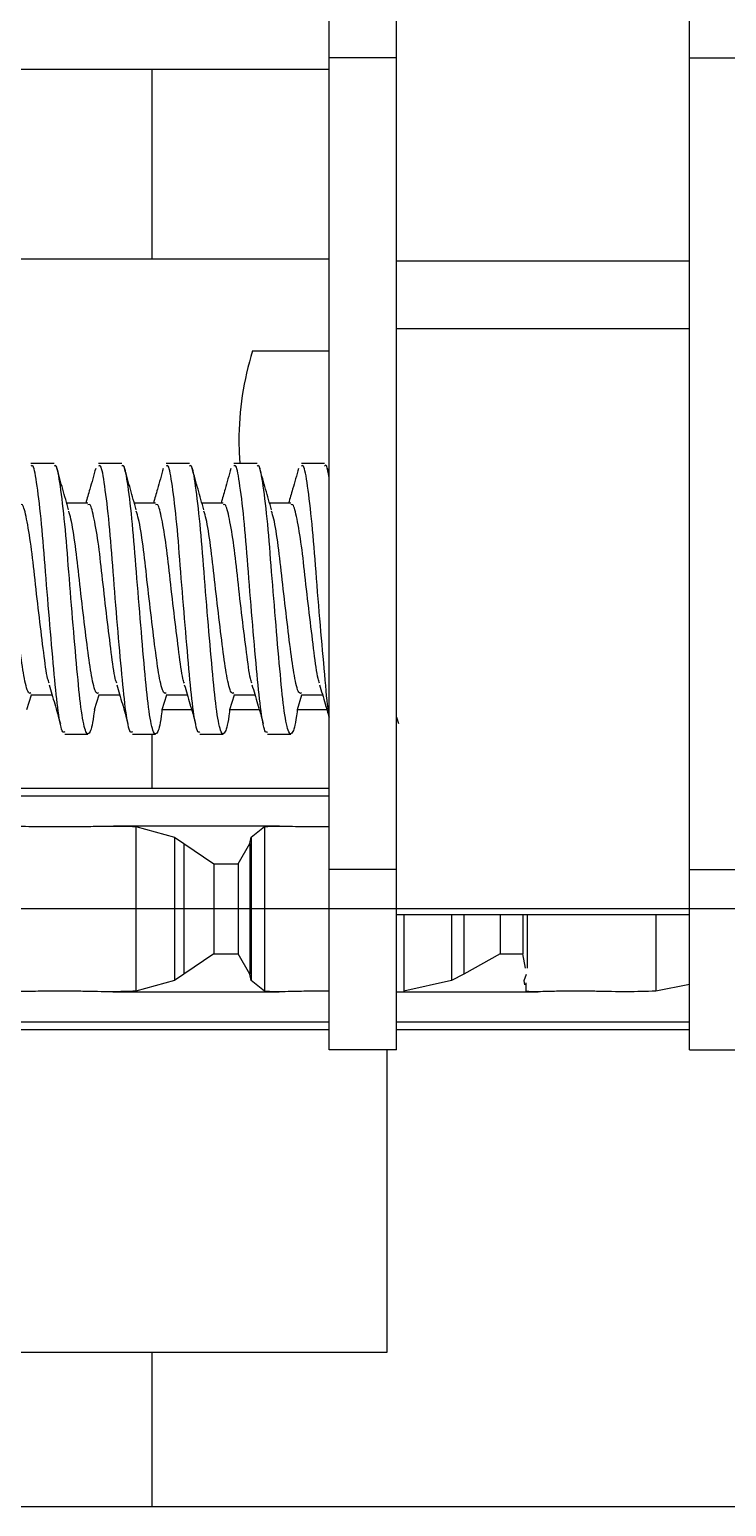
# Model space of a CAD drawing. Header units: millimetres. Extents: x -2889 to 8174, y 2447 to 8478.
# Drawn here: x 1616.51 to 1619.6, y 3396.24 to 3402.79 of the extents above; entities that cross this region are included whole.
import ezdxf

# ---------------------------------------------------------------- set-up
doc = ezdxf.new("R2010")
doc.units = ezdxf.units.MM

msp = doc.modelspace()

# ---------------------------------------------------------------- linework, layer by layer
at = {"color": 7, "linetype": 'Continuous', "lineweight": 25}
for p, q in [((1617.8341, 3402.6655), (1617.8341, 3403.4655)), ((1618.1341, 3401.7655), (1618.1341, 3403.1655)), ((1619.4341, 3401.7655), (1619.4341, 3403.1655)), ((1618.1341, 3402.6655), (1617.8341, 3402.6655)), ((1617.8341, 3399.0655), (1617.8341, 3402.6655)), ((1618.1341, 3399.0655), (1618.1341, 3402.6655)), ((1619.4341, 3402.6655), (1619.8341, 3402.6655)), ((1619.4341, 3399.0655), (1619.4341, 3402.6655)), ((1610.1239, 3402.6155), (1617.8341, 3402.6155)), ((1617.0499, 3401.7735), (1617.0499, 3402.6155)), ((1613.5499, 3401.7735), (1617.8341, 3401.7735)), ((1618.1341, 3401.7655), (1619.4341, 3401.7655)), ((1618.1341, 3401.4655), (1619.4341, 3401.4655)), ((1617.4947, 3401.3655), (1617.8341, 3401.3655)), ((1616.6146, 3400.8655), (1616.5115, 3400.8655)), ((1616.9146, 3400.8655), (1616.8115, 3400.8655)), ((1617.2146, 3400.8655), (1617.1115, 3400.8655)), ((1617.5146, 3400.8655), (1617.4115, 3400.8655)), ((1617.8146, 3400.8655), (1617.7115, 3400.8655)), ((1617.8341, 3400.8189), (1617.827, 3400.8443)), ((1616.7646, 3400.6905), (1616.6704, 3400.6905)), ((1617.0646, 3400.6905), (1616.9704, 3400.6905)), ((1617.3646, 3400.6905), (1617.2704, 3400.6905)), ((1617.6646, 3400.6905), (1617.5704, 3400.6905)), ((1616.4936, 3399.775), (1616.5142, 3399.8405)), ((1616.5115, 3399.8405), (1616.6052, 3399.8405)), ((1616.7936, 3399.775), (1616.8142, 3399.8405)), ((1616.8115, 3399.8405), (1616.9052, 3399.8405)), ((1617.0936, 3399.775), (1617.1142, 3399.8405)), ((1617.1115, 3399.8405), (1617.2052, 3399.8405)), ((1617.3936, 3399.775), (1617.4142, 3399.8405)), ((1617.4115, 3399.8405), (1617.5052, 3399.8405)), ((1617.6936, 3399.775), (1617.7142, 3399.8405)), ((1617.7115, 3399.8405), (1617.8052, 3399.8405)), ((1617.2248, 3399.7735), (1617.0931, 3399.7735)), ((1617.5248, 3399.7735), (1617.3931, 3399.7735)), ((1617.8248, 3399.7735), (1617.6931, 3399.7735)), ((1618.1341, 3399.741), (1618.142, 3399.7136)), ((1616.6615, 3399.6655), (1616.7646, 3399.6655)), ((1616.9615, 3399.6655), (1617.0646, 3399.6655)), ((1617.0499, 3399.4259), (1617.0499, 3399.6655)), ((1617.2615, 3399.6655), (1617.3646, 3399.6655)), ((1617.5615, 3399.6655), (1617.6646, 3399.6655)), ((1609.2983, 3399.4259), (1617.8341, 3399.4259)), ((1616.5644, 3399.256), (1616.7085, 3399.256)), ((1617.6151, 3399.2585), (1616.8784, 3399.2585)), ((1616.9762, 3399.2558), (1617.148, 3399.209)), ((1616.9762, 3399.2558), (1616.9762, 3398.5262)), ((1617.4886, 3399.209), (1617.5475, 3399.2558)), ((1617.5475, 3399.2558), (1617.5475, 3398.5262)), ((1617.7418, 3399.256), (1617.8341, 3399.256)), ((1617.148, 3399.209), (1617.1896, 3399.1805)), ((1617.148, 3399.209), (1617.148, 3398.573)), ((1617.1896, 3399.1805), (1617.323, 3399.0909)), ((1617.1896, 3399.1805), (1617.1896, 3398.6016)), ((1617.4303, 3399.0909), (1617.4834, 3399.1805)), ((1617.4834, 3399.1805), (1617.4886, 3399.209)), ((1617.4834, 3399.1805), (1617.4834, 3398.6016)), ((1617.4886, 3399.209), (1617.4886, 3398.573)), ((1617.323, 3399.0909), (1617.4303, 3399.0909)), ((1617.323, 3399.0909), (1617.323, 3398.6911)), ((1617.4303, 3399.0909), (1617.4303, 3398.6911)), ((1618.1341, 3399.0655), (1617.8341, 3399.0655)), ((1617.8341, 3398.2655), (1617.8341, 3399.0655)), ((1618.1341, 3398.2655), (1618.1341, 3399.0655)), ((1619.4341, 3399.0655), (1619.8341, 3399.0655)), ((1619.4341, 3398.2655), (1619.4341, 3399.0655)), ((1618.1341, 3398.8655), (1619.4341, 3398.8655)), ((1618.5928, 3398.8655), (1618.5928, 3398.6911)), ((1618.6945, 3398.8655), (1618.6945, 3398.6911)), ((1618.7145, 3398.6289), (1618.7145, 3398.8655)), ((1617.323, 3398.6911), (1617.1896, 3398.6016)), ((1617.323, 3398.6911), (1617.4303, 3398.6911)), ((1617.4834, 3398.6016), (1617.4303, 3398.6911)), ((1618.5928, 3398.6911), (1618.432, 3398.6016)), ((1618.5928, 3398.6911), (1618.6945, 3398.6911)), ((1618.7056, 3398.6289), (1618.6945, 3398.6911)), ((1617.148, 3398.573), (1616.9762, 3398.5262)), ((1617.1896, 3398.6016), (1617.148, 3398.573)), ((1617.4886, 3398.573), (1617.4834, 3398.6016)), ((1617.5475, 3398.5262), (1617.4886, 3398.573)), ((1618.377, 3398.573), (1618.1658, 3398.5262)), ((1618.432, 3398.6016), (1618.377, 3398.573)), ((1618.6998, 3398.573), (1618.7105, 3398.6016)), ((1618.703, 3398.5538), (1618.6998, 3398.573)), ((1616.7085, 3398.526), (1616.5644, 3398.526)), ((1616.8744, 3398.5235), (1617.6132, 3398.5235)), ((1617.8341, 3398.526), (1617.7418, 3398.526)), ((1618.1341, 3398.5235), (1618.7626, 3398.5235)), ((1618.9896, 3398.526), (1618.8602, 3398.526)), ((1619.4341, 3398.5551), (1619.2836, 3398.5262)), ((1609.2983, 3398.3561), (1617.8341, 3398.3561)), ((1618.1341, 3398.3561), (1619.4341, 3398.3561)), ((1618.1341, 3398.2655), (1617.8341, 3398.2655)), ((1618.0922, 3396.9259), (1618.0922, 3398.2655)), ((1619.4341, 3398.2655), (1619.8341, 3398.2655)), ((1613.5075, 3396.9259), (1618.0922, 3396.9259)), ((1617.0499, 3396.2412), (1617.0499, 3396.9259)), ((1606.6739, 3396.2412), (1628.6739, 3396.2412))]:
    msp.add_line(p, q, dxfattribs=at)
at = {"color": 8, "linetype": 'Continuous', "lineweight": 25}
for p, q in [((1609.2983, 3399.392), (1617.8341, 3399.392)), ((1618.1658, 3398.8655), (1618.1658, 3398.5262)), ((1618.377, 3398.8655), (1618.377, 3398.573)), ((1618.432, 3398.8655), (1618.432, 3398.6016)), ((1619.2836, 3398.8655), (1619.2836, 3398.5262)), ((1618.7074, 3398.5639), (1618.7074, 3398.5262)), ((1609.2983, 3398.3901), (1617.8341, 3398.3901)), ((1618.1341, 3398.3901), (1619.4341, 3398.3901))]:
    msp.add_line(p, q, dxfattribs=at)
msp.add_line((1658.7677, 3398.891), (1608.8239, 3398.891))
at = {"color": 7, "linetype": 'Continuous', "lineweight": 25, "flags": 128}
msp.add_lwpolyline([(1617.4341, 3400.9655), (1617.4351, 3400.9147), (1617.4378, 3400.8655)], dxfattribs=at)
at = {"color": 7, "linetype": 'Continuous', "lineweight": 25}
msp.add_arc((1618.7841, 3400.9655), 1.35, 162.76471, 180, dxfattribs=at)
for points, knots in [([(1616.6615, 3399.6769), (1616.6585, 3399.6747), (1616.6494, 3399.668), (1616.6322, 3399.7566), (1616.6153, 3399.9231), (1616.5957, 3400.1459), (1616.5762, 3400.3855), (1616.5593, 3400.6089), (1616.5388, 3400.7745), (1616.5238, 3400.8627), (1616.5146, 3400.8563), (1616.5115, 3400.8541)], [0, 0, 0, 0, 0.061748, 0.189116, 0.311408, 0.437663, 0.563918, 0.68621, 0.813578, 0.937663, 1, 1, 1, 1]), ([(1616.7936, 3399.7779), (1616.7932, 3399.7737), (1616.7862, 3399.714), (1616.7739, 3399.6666), (1616.7558, 3399.6603), (1616.7353, 3399.754), (1616.7184, 3399.9238), (1616.6989, 3400.1457), (1616.6793, 3400.3856), (1616.6624, 3400.6089), (1616.6419, 3400.7745), (1616.6269, 3400.8627), (1616.6177, 3400.8563), (1616.6146, 3400.8541)], [0, 0, 0, 0, 0.007835, 0.111603, 0.215371, 0.321885, 0.424154, 0.529736, 0.635319, 0.737588, 0.844102, 0.947869, 1, 1, 1, 1]), ([(1616.9615, 3399.6769), (1616.9585, 3399.6747), (1616.9494, 3399.668), (1616.9322, 3399.7566), (1616.9153, 3399.9231), (1616.8957, 3400.1459), (1616.8762, 3400.3855), (1616.8593, 3400.6089), (1616.8388, 3400.7745), (1616.8238, 3400.8627), (1616.8146, 3400.8563), (1616.8115, 3400.8541)], [0, 0, 0, 0, 0.061748, 0.189116, 0.311408, 0.437663, 0.563918, 0.68621, 0.813578, 0.937663, 1, 1, 1, 1]), ([(1617.0936, 3399.7779), (1617.0932, 3399.7737), (1617.0862, 3399.714), (1617.0739, 3399.6666), (1617.0558, 3399.6603), (1617.0353, 3399.754), (1617.0184, 3399.9238), (1616.9989, 3400.1457), (1616.9793, 3400.3856), (1616.9624, 3400.6089), (1616.9419, 3400.7745), (1616.9269, 3400.8627), (1616.9177, 3400.8563), (1616.9146, 3400.8541)], [0, 0, 0, 0, 0.007835, 0.111603, 0.215371, 0.321885, 0.424154, 0.529736, 0.635319, 0.737588, 0.844102, 0.947869, 1, 1, 1, 1]), ([(1617.2615, 3399.6769), (1617.2585, 3399.6747), (1617.2494, 3399.668), (1617.2322, 3399.7566), (1617.2153, 3399.9231), (1617.1957, 3400.1459), (1617.1762, 3400.3855), (1617.1593, 3400.6089), (1617.1388, 3400.7745), (1617.1238, 3400.8627), (1617.1146, 3400.8563), (1617.1115, 3400.8541)], [0, 0, 0, 0, 0.061748, 0.189116, 0.311408, 0.437663, 0.563918, 0.68621, 0.813578, 0.937663, 1, 1, 1, 1]), ([(1617.3936, 3399.7779), (1617.3932, 3399.7737), (1617.3862, 3399.714), (1617.3739, 3399.6666), (1617.3558, 3399.6603), (1617.3353, 3399.754), (1617.3184, 3399.9238), (1617.2989, 3400.1457), (1617.2793, 3400.3856), (1617.2624, 3400.6089), (1617.2419, 3400.7745), (1617.2269, 3400.8627), (1617.2177, 3400.8563), (1617.2146, 3400.8541)], [0, 0, 0, 0, 0.007835, 0.111603, 0.215371, 0.321885, 0.424154, 0.529736, 0.635319, 0.737588, 0.844102, 0.947869, 1, 1, 1, 1]), ([(1617.5615, 3399.6769), (1617.5585, 3399.6747), (1617.5494, 3399.668), (1617.5322, 3399.7566), (1617.5153, 3399.9231), (1617.4957, 3400.1459), (1617.4762, 3400.3855), (1617.4593, 3400.6089), (1617.4388, 3400.7745), (1617.4238, 3400.8627), (1617.4146, 3400.8563), (1617.4115, 3400.8541)], [0, 0, 0, 0, 0.061748, 0.189116, 0.311408, 0.437663, 0.563918, 0.68621, 0.813578, 0.937663, 1, 1, 1, 1]), ([(1617.6936, 3399.7779), (1617.6932, 3399.7737), (1617.6862, 3399.714), (1617.6739, 3399.6666), (1617.6558, 3399.6603), (1617.6353, 3399.754), (1617.6184, 3399.9238), (1617.5989, 3400.1457), (1617.5793, 3400.3856), (1617.5624, 3400.6089), (1617.5419, 3400.7745), (1617.5269, 3400.8627), (1617.5177, 3400.8563), (1617.5146, 3400.8541)], [0, 0, 0, 0, 0.007835, 0.111603, 0.215371, 0.321885, 0.424154, 0.529736, 0.635319, 0.737588, 0.844102, 0.947869, 1, 1, 1, 1]), ([(1617.8341, 3399.7613), (1617.8336, 3399.7636), (1617.8267, 3399.7943), (1617.8154, 3399.9296), (1617.7957, 3400.1441), (1617.7762, 3400.386), (1617.7593, 3400.6087), (1617.7388, 3400.7745), (1617.7238, 3400.8627), (1617.7146, 3400.8563), (1617.7115, 3400.8541)], [0, 0, 0, 0, 0.011906, 0.160924, 0.31477, 0.468616, 0.617634, 0.772838, 0.92404, 1, 1, 1, 1]), ([(1617.8341, 3400.8045), (1617.8307, 3400.8254), (1617.8242, 3400.8649), (1617.8177, 3400.8576), (1617.8146, 3400.8541)], [0, 0, 0, 0, 0.52677, 1, 1, 1, 1]), ([(1616.6788, 3400.6612), (1616.6701, 3400.6914), (1616.6526, 3400.7523), (1616.6356, 3400.8135), (1616.627, 3400.8443)], [0, 0, 0, 0, 0.496763, 1, 1, 1, 1]), ([(1616.7989, 3400.8445), (1616.7902, 3400.8136), (1616.7757, 3400.7622), (1616.7609, 3400.711), (1616.755, 3400.6905)], [0, 0, 0, 0, 0.600237, 1, 1, 1, 1]), ([(1616.9788, 3400.6612), (1616.9701, 3400.6914), (1616.9526, 3400.7523), (1616.9356, 3400.8135), (1616.927, 3400.8443)], [0, 0, 0, 0, 0.496763, 1, 1, 1, 1]), ([(1617.0989, 3400.8445), (1617.0902, 3400.8136), (1617.0757, 3400.7622), (1617.0609, 3400.711), (1617.055, 3400.6905)], [0, 0, 0, 0, 0.600237, 1, 1, 1, 1]), ([(1617.2788, 3400.6612), (1617.2701, 3400.6914), (1617.2526, 3400.7523), (1617.2356, 3400.8135), (1617.227, 3400.8443)], [0, 0, 0, 0, 0.4967634, 1, 1, 1, 1]), ([(1617.3989, 3400.8445), (1617.3902, 3400.8136), (1617.3757, 3400.7622), (1617.3609, 3400.711), (1617.355, 3400.6905)], [0, 0, 0, 0, 0.600237, 1, 1, 1, 1]), ([(1617.5788, 3400.6612), (1617.5701, 3400.6914), (1617.5526, 3400.7523), (1617.5356, 3400.8135), (1617.527, 3400.8443)], [0, 0, 0, 0, 0.4967634, 1, 1, 1, 1]), ([(1617.6989, 3400.8445), (1617.6902, 3400.8136), (1617.6757, 3400.7622), (1617.6609, 3400.711), (1617.655, 3400.6905)], [0, 0, 0, 0, 0.6002372, 1, 1, 1, 1]), ([(1616.5115, 3399.8485), (1616.5085, 3399.847), (1616.4994, 3399.8423), (1616.4822, 3399.905), (1616.4653, 3400.023), (1616.4457, 3400.1806), (1616.4262, 3400.3511), (1616.4093, 3400.5065), (1616.3917, 3400.616), (1616.3822, 3400.6446), (1616.3789, 3400.6546)], [0, 0, 0, 0, 0.069943, 0.214266, 0.352765, 0.495809, 0.638854, 0.777353, 0.921675, 1, 1, 1, 1]), ([(1616.5923, 3399.8918), (1616.59, 3399.8983), (1616.5814, 3399.9233), (1616.5685, 3400.0262), (1616.5488, 3400.1799), (1616.5293, 3400.3507), (1616.5124, 3400.5087), (1616.4919, 3400.626), (1616.4769, 3400.6885), (1616.4677, 3400.684), (1616.4646, 3400.6824)], [0, 0, 0, 0, 0.0495, 0.192812, 0.340828, 0.488844, 0.632157, 0.781495, 0.926935, 1, 1, 1, 1]), ([(1616.8115, 3399.8485), (1616.8085, 3399.847), (1616.7994, 3399.8423), (1616.7822, 3399.905), (1616.7653, 3400.023), (1616.7457, 3400.1806), (1616.7262, 3400.3511), (1616.7093, 3400.5065), (1616.6917, 3400.616), (1616.6822, 3400.6446), (1616.6789, 3400.6546)], [0, 0, 0, 0, 0.069943, 0.214266, 0.352765, 0.495809, 0.638854, 0.777353, 0.921675, 1, 1, 1, 1]), ([(1616.8923, 3399.8918), (1616.89, 3399.8983), (1616.8814, 3399.9233), (1616.8685, 3400.0262), (1616.8488, 3400.1799), (1616.8293, 3400.3507), (1616.8124, 3400.5087), (1616.7919, 3400.626), (1616.7769, 3400.6885), (1616.7677, 3400.684), (1616.7646, 3400.6824)], [0, 0, 0, 0, 0.0495, 0.192812, 0.340828, 0.488844, 0.632157, 0.781495, 0.926935, 1, 1, 1, 1]), ([(1617.1115, 3399.8485), (1617.1085, 3399.847), (1617.0994, 3399.8423), (1617.0822, 3399.905), (1617.0653, 3400.023), (1617.0457, 3400.1806), (1617.0262, 3400.3511), (1617.0093, 3400.5065), (1616.9917, 3400.616), (1616.9822, 3400.6446), (1616.9789, 3400.6546)], [0, 0, 0, 0, 0.0699433, 0.2142659, 0.3527652, 0.4958094, 0.6388536, 0.7773528, 0.9216754, 1, 1, 1, 1]), ([(1617.1923, 3399.8918), (1617.19, 3399.8983), (1617.1814, 3399.9233), (1617.1685, 3400.0262), (1617.1488, 3400.1799), (1617.1293, 3400.3507), (1617.1124, 3400.5087), (1617.0919, 3400.626), (1617.0769, 3400.6885), (1617.0677, 3400.684), (1617.0646, 3400.6824)], [0, 0, 0, 0, 0.0495, 0.192812, 0.340828, 0.488844, 0.632157, 0.781495, 0.926935, 1, 1, 1, 1]), ([(1617.4115, 3399.8485), (1617.4085, 3399.847), (1617.3994, 3399.8423), (1617.3822, 3399.905), (1617.3653, 3400.023), (1617.3457, 3400.1806), (1617.3262, 3400.3511), (1617.3093, 3400.5065), (1617.2917, 3400.616), (1617.2822, 3400.6446), (1617.2789, 3400.6546)], [0, 0, 0, 0, 0.0699433, 0.2142659, 0.3527652, 0.4958094, 0.6388536, 0.7773528, 0.9216754, 1, 1, 1, 1]), ([(1617.4923, 3399.8918), (1617.49, 3399.8983), (1617.4814, 3399.9233), (1617.4685, 3400.0262), (1617.4488, 3400.1799), (1617.4293, 3400.3507), (1617.4124, 3400.5087), (1617.3919, 3400.626), (1617.3769, 3400.6885), (1617.3677, 3400.684), (1617.3646, 3400.6824)], [0, 0, 0, 0, 0.0495, 0.192812, 0.340828, 0.488844, 0.632157, 0.781495, 0.926935, 1, 1, 1, 1]), ([(1617.7115, 3399.8485), (1617.7085, 3399.847), (1617.6994, 3399.8423), (1617.6822, 3399.905), (1617.6653, 3400.023), (1617.6457, 3400.1806), (1617.6262, 3400.3511), (1617.6093, 3400.5065), (1617.5917, 3400.616), (1617.5822, 3400.6446), (1617.5789, 3400.6546)], [0, 0, 0, 0, 0.069943, 0.214266, 0.352765, 0.495809, 0.638854, 0.777353, 0.921675, 1, 1, 1, 1]), ([(1617.7923, 3399.8918), (1617.79, 3399.8983), (1617.7814, 3399.9233), (1617.7685, 3400.0262), (1617.7488, 3400.1799), (1617.7293, 3400.3507), (1617.7124, 3400.5087), (1617.6919, 3400.626), (1617.6769, 3400.6885), (1617.6677, 3400.684), (1617.6646, 3400.6824)], [0, 0, 0, 0, 0.0495, 0.192812, 0.340828, 0.488844, 0.632157, 0.781495, 0.926935, 1, 1, 1, 1]), ([(1616.5921, 3399.8852), (1616.6004, 3399.857), (1616.6171, 3399.8005), (1616.6337, 3399.7426), (1616.642, 3399.7136)], [0, 0, 0, 0, 0.498811, 1, 1, 1, 1]), ([(1616.8921, 3399.8852), (1616.9004, 3399.857), (1616.9171, 3399.8005), (1616.9337, 3399.7426), (1616.942, 3399.7136)], [0, 0, 0, 0, 0.498811, 1, 1, 1, 1]), ([(1617.1921, 3399.8852), (1617.2004, 3399.857), (1617.2171, 3399.8005), (1617.2337, 3399.7426), (1617.242, 3399.7136)], [0, 0, 0, 0, 0.498811, 1, 1, 1, 1]), ([(1617.4921, 3399.8852), (1617.5004, 3399.857), (1617.5171, 3399.8005), (1617.5337, 3399.7426), (1617.542, 3399.7136)], [0, 0, 0, 0, 0.498811, 1, 1, 1, 1]), ([(1617.7921, 3399.8852), (1617.8004, 3399.857), (1617.8145, 3399.8095), (1617.8284, 3399.7608), (1617.8341, 3399.741)], [0, 0, 0, 0, 0.592592, 1, 1, 1, 1]), ([(1616.3345, 3399.2558), (1616.3605, 3399.2571), (1616.4125, 3399.2598), (1616.5014, 3399.2569), (1616.554, 3399.2562), (1616.5644, 3399.256)], [0, 0, 0, 0, 0.445383, 0.890599, 1, 1, 1, 1]), ([(1616.7085, 3399.256), (1616.7391, 3399.2565), (1616.8146, 3399.2577), (1616.9075, 3399.2596), (1616.9583, 3399.2568), (1616.9762, 3399.2558)], [0, 0, 0, 0, 0.306841, 0.755854, 1, 1, 1, 1]), ([(1617.5475, 3399.2558), (1617.5667, 3399.2571), (1617.6052, 3399.2598), (1617.6835, 3399.2569), (1617.7322, 3399.2562), (1617.7418, 3399.256)], [0, 0, 0, 0, 0.445392, 0.890608, 1, 1, 1, 1]), ([(1616.5644, 3398.526), (1616.5356, 3398.5255), (1616.4648, 3398.5243), (1616.3856, 3398.5224), (1616.3478, 3398.5252), (1616.3345, 3398.5262)], [0, 0, 0, 0, 0.306841, 0.755854, 1, 1, 1, 1]), ([(1616.9762, 3398.5262), (1616.9421, 3398.5249), (1616.874, 3398.5223), (1616.7748, 3398.5251), (1616.7194, 3398.5258), (1616.7085, 3398.526)], [0, 0, 0, 0, 0.445383, 0.890599, 1, 1, 1, 1]), ([(1617.7418, 3398.526), (1617.7154, 3398.5255), (1617.6504, 3398.5243), (1617.5842, 3398.5224), (1617.5571, 3398.5252), (1617.5475, 3398.5262)], [0, 0, 0, 0, 0.306832, 0.755845, 1, 1, 1, 1]), ([(1618.8602, 3398.526), (1618.837, 3398.5255), (1618.7799, 3398.5243), (1618.7285, 3398.5224), (1618.7129, 3398.5252), (1618.7074, 3398.5262)], [0, 0, 0, 0, 0.306845, 0.755857, 1, 1, 1, 1]), ([(1619.2836, 3398.5262), (1619.2415, 3398.5249), (1619.1573, 3398.5223), (1619.0538, 3398.5251), (1619.0002, 3398.5258), (1618.9896, 3398.526)], [0, 0, 0, 0, 0.445386, 0.890603, 1, 1, 1, 1])]:
    msp.add_open_spline(points, degree=3, knots=knots, dxfattribs=at)

doc.saveas('drawing.dxf')
